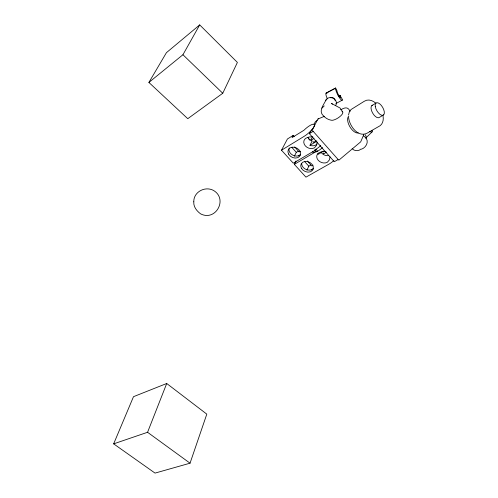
<?xml version="1.0" encoding="UTF-8"?>
<svg xmlns="http://www.w3.org/2000/svg" width="498" height="498" viewBox="0 0 498 498"><rect width="100%" height="100%" fill="white"/><g stroke="black" fill="none" stroke-linecap="round" stroke-linejoin="round"><path stroke-width="0.75" d="M317.133 142.297L316.572 145.323L314.506 147.794A6.717 5.372 24.8 0 1 305.367 145.914A6.717 5.372 24.8 0 1 305.946 138.189L309.152 136.975L312.887 136.919M330.037 156.833L329.458 159.814L327.379 162.236A6.679 5.285 23 0 1 318.259 160.319A6.679 5.285 23 0 1 318.938 152.762L322.144 151.585L325.312 151.504M348.55 114.957L349.328 111.919L351.034 109.535L364.306 101.256C367.985 98.76 372.747 100.384 375.76 103.179M190.043 463.19L206.807 414.143L166.718 383.491L133.489 396.688L113.656 443.855L155.034 473.1L190.043 463.19L147.564 432.283L113.656 443.855M147.564 432.283L166.718 383.491M363.857 134.51L360.689 141.849L338.989 160.057L338.534 159.976L312.7 130.787L312.57 129.605L317.799 119.078L324.466 116.295M335.16 88.868L335.465 88.202L326.034 93.176A6.91 1.556 62.7 0 0 327.416 98.903M222.755 93.263L237.397 62.424L199.704 24.9L166.419 52.682L148.896 82.444L187.771 118.692L222.755 93.263L182.94 54.73L199.704 24.9M326.215 99.55C324.105 104.331 317.811 111.235 323.607 115.941C325.729 118.4 328.786 119.925 331.992 120.329A7.277 2.546 -32.5 0 0 339.586 116.849A7.277 2.546 -32.5 0 0 342.661 111.894L339.985 107.973L331.301 103.372L332.515 104.144M306.93 170.129L308.804 166.189L310.752 165.068M316.965 144.103C315.19 145.939 312.308 146.219 310.005 145.31L312.159 140.897L311.667 140.741A6.642 5.354 24.7 0 1 307.994 137.442M338.055 159.597L334.289 161.726L309.376 133.663L311.767 129.816M333.953 160.468A9.717 2.982 -41.3 0 1 329.041 164.097L305.959 177.151L294.33 164.346L296.005 160.991M294.349 156.223L296.31 152.332L298.24 151.174M294.2 136.527L293.191 135.406L292.033 137.622L303.923 130.258L305.704 128.615A9.842 2.602 -41.7 0 1 314.468 125.415A9.842 2.602 -41.7 0 1 304.247 136.278L281.495 150.209L293.285 163.188L316.193 149.68L315.838 149.288M281.495 150.209L287.433 138.979L293.191 135.406M321.951 108.103L324.235 105.925M365.594 138.22L372.112 131.877M361.013 149.033C358.585 151.392 354.321 151.249 352.161 148.591M148.896 82.444L182.94 54.73M317.214 120.485L315.377 121.624L314.033 124.319L314.387 124.55M309.376 133.663L313.093 131.391M371.832 105.582L375.965 103.092M310.005 145.31L316.952 141.152M300.512 151.187L299.192 151.971L294.679 146.96M298.644 155.936L300.618 154.766M294.33 164.346L317.257 150.875L317.612 151.274M383.591 114.938L379.432 117.372A7.034 3.368 59.7 0 1 372.566 112.94A7.034 3.368 59.7 0 1 372.635 105.209M323.806 151.043L318.098 154.374L318.029 153.378M313.086 165.168L311.76 165.934L307.303 160.985M311.343 170.011L313.329 168.878M326.034 93.176L335.615 88.022L336.984 90.723A4.146 0.878 62.8 0 0 338.957 95.709A4.146 0.878 62.8 0 0 341.08 97.353L340.072 95.454L339.138 95.299A5.634 1.874 -32.6 0 0 338.148 95.479M338.758 96.158L340.072 95.454M335.839 103.559L342.319 100.129M340.725 109.784C344.678 107.524 347.841 106.379 350.094 111.241M330.56 97.757C332.452 96.755 334.93 98.374 335.086 100.422M361.523 149.182C365.588 147.8 368.912 142.59 366.354 138.537M318.104 118.841L318.564 118.947M326.433 93.064L327.024 93.369M342.026 111.484L342.661 111.894M363.31 135.655L365.401 137.46M341.404 97.801L342.462 99.588A6.947 1.475 62.8 0 1 338.901 96.83A6.947 1.475 62.8 0 1 335.59 88.47L335.615 88.022M291.822 147.358L296.31 152.332M304.371 161.277L308.804 166.189M308.455 138.593L309.974 140.299M372.025 130.47L372.348 131.36A6.829 2.067 44.9 0 1 369.597 131.422M339.891 95.348L340.644 96.575M348.619 117.603C349.422 125.894 358.162 138.127 367.418 133.016L380.086 125.733C382.981 123.585 383.641 119.663 383.087 116.283M325.692 100.658A5.59 4.694 23.8 0 1 333.006 98.193A5.59 4.694 23.8 0 1 335.733 105.339M365.302 134.821A5.534 4.513 19.1 0 1 366.08 138.376M314.033 138.158A2.801 0.772 -41.6 0 1 311.069 139.845A2.801 0.772 -41.6 0 1 312.756 137.255M322.517 147.576A9.773 2.807 -41.5 0 1 316.404 151.921M326.346 152.033A2.783 0.828 -41.4 0 1 323.968 153.658A2.783 0.828 -41.4 0 1 323.364 152.967M320.743 145.584A9.786 2.783 -41.5 0 1 314.636 149.935M317.257 150.875A9.779 2.801 -41.5 0 1 312.395 151.79M313.254 168.536A6.536 5.104 24.4 0 1 305.996 169.445A6.536 5.104 24.4 0 1 301.72 163.456M328.742 155.6A6.605 5.273 22.9 0 1 320.998 152.207M300.537 154.417A6.567 5.179 26.1 0 1 292.525 155.015A6.567 5.179 26.1 0 1 289.232 147.993M316.155 140.548A2.801 0.778 -41.6 0 1 313.784 142.21A2.801 0.778 -41.6 0 1 313.217 141.55M316.193 149.68A9.779 2.789 -41.5 0 1 314.431 150.589M358.249 132.96A9.748 4.893 59.7 0 1 349.658 126.386A9.748 4.893 59.7 0 1 348.824 116.078M193.79 201.802C193.349 206.863 196.722 210.915 200.52 213.81C215.746 221.815 228.265 198.876 213.349 190.354C204.933 185.91 193.529 191.998 193.79 201.802M301.371 168.2A6.555 5.104 24.4 0 0 312.308 170.565A6.555 5.104 24.4 0 0 307.496 161.576A6.555 5.104 24.4 0 0 301.371 168.2M288.579 154.087A6.592 5.185 26.1 0 0 299.547 156.416A6.592 5.185 26.1 0 0 294.623 147.277A6.592 5.185 26.1 0 0 288.579 154.087M375.262 106.46A7.065 3.349 59.7 0 0 382.8 115.331A7.065 3.349 59.7 0 0 381.219 105.308A7.065 3.349 59.7 0 0 375.262 106.46"/></g></svg>
